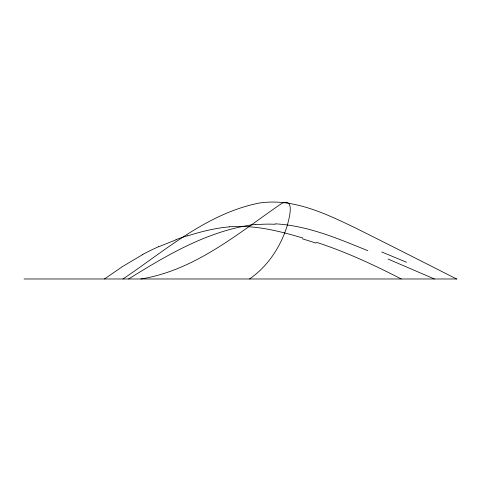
<?xml version="1.0" encoding="UTF-8"?>
<svg xmlns="http://www.w3.org/2000/svg" width="481" height="481" viewBox="0 0 481 481"><rect width="100%" height="100%" fill="white"/><g stroke="black" fill="none" stroke-linecap="round" stroke-linejoin="round"><path stroke-width="0.72" d="M249.525 278.98C267.592 266.516 280.315 247.306 286.929 226.557C288.534 220.785 295.953 196.386 281.523 203.553C237.776 233.622 194.949 270.304 140.885 278.98M122.986 278.98C165.957 250.042 207.624 212.987 259.86 202.946A96.206 95.821 79 0 1 276.797 202.128C304.804 203.463 330.531 216.041 355.381 227.916C389.189 244.781 422.871 261.892 456.571 278.98M104.473 278.98L122.282 266.702L142.821 254.491M128.625 278.98C167.665 254.611 209.325 230.092 255.826 224.296M158.724 246.735L176.052 239.827M187.44 235.949C201.112 231.601 215.133 228.066 229.461 226.864M24.05 278.98L456.95 278.98M244.504 226.503C264.412 227.272 283.814 232.419 302.832 238.011M275.102 223.821C307.654 225.517 338.035 238.618 367.839 250.703M316.294 242.244C345.689 251.791 373.809 264.827 401.244 278.98M388.065 259.049L434.415 278.98M142.785 254.413A235.077 229.443 -74.4 0 1 158.694 246.663M175.986 239.622A330.555 319.733 -64.3 0 1 187.386 235.75M229.455 226.791A132.612 127.218 -57.3 0 1 244.504 226.449M302.501 238.883A565.205 524.747 -31.5 0 1 315.951 243.079M381.716 251.972A432.527 21.224 22 0 1 406.529 262.265M255.88 224.729A127.453 122.408 18.2 0 1 275.09 224.29"/></g></svg>
